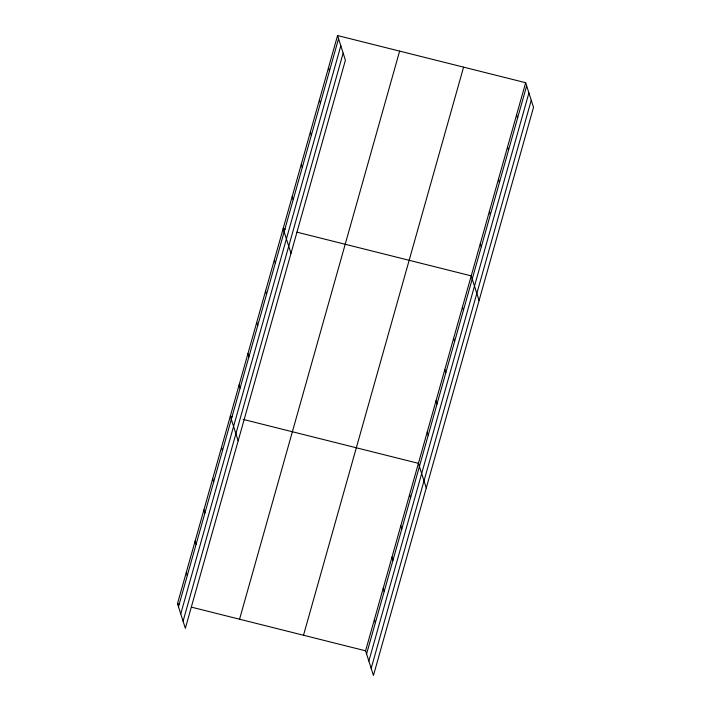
<?xml version="1.0" encoding="UTF-8"?>
<svg xmlns="http://www.w3.org/2000/svg" width="711" height="711" viewBox="0 0 711 711"><rect width="100%" height="100%" fill="white"/><g stroke="black" fill="none" stroke-linecap="round" stroke-linejoin="round"><path stroke-width="1.07" d="M337.556 35.55L345.413 60.186L185.349 628.293L177.483 603.657L337.556 35.55L525.651 82.707L533.517 107.343L373.444 675.45L365.587 650.814L525.651 82.707M178.488 606.794L338.56 38.687M180.754 613.886L340.818 45.78M183.083 621.192L343.155 53.094M239.563 619.219L399.626 51.112M303.508 635.252L463.581 67.145M366.583 653.951L526.655 85.853M368.849 661.052L528.913 92.945M371.178 668.358L531.25 100.251M285.271 229.244L283.129 228.702L290.995 253.338M297.047 232.195L471.224 275.868L479.09 300.504M232.453 416.717L230.311 416.184L238.167 440.811M243.153 419.401L418.406 463.341L426.271 487.977M177.483 603.657L179.625 604.19M191.401 607.141L365.587 650.814M516.577 114.906L517.581 118.044M507.512 147.097L508.516 150.234M498.438 179.288L499.442 182.425M489.372 211.478L490.368 214.615M480.298 243.677L481.303 246.815M462.426 307.116L463.43 310.254M453.618 338.356L454.622 341.493M444.819 369.604L445.815 372.742M436.012 400.853L437.016 403.99M328.482 67.741L329.486 70.878M427.213 432.092L428.209 435.23M319.417 99.931L320.412 103.077M310.343 132.13L311.347 135.268M409.598 494.589L410.603 497.727M301.277 164.321L302.273 167.458M400.8 525.829L401.804 528.975M292.203 196.512L293.208 199.649M391.992 557.077L392.996 560.215M383.193 588.326L384.189 591.463M274.33 259.95L275.326 263.088M374.386 619.574L375.39 622.712M265.523 291.199L266.527 294.336M256.724 322.447L257.72 325.585M247.917 353.687L248.921 356.824M239.109 384.935L240.114 388.073M221.503 447.423L222.507 450.561M212.705 478.672L213.7 481.809M203.897 509.92L204.901 513.058M195.098 541.16L196.094 544.306M186.291 572.408L187.295 575.546"/></g></svg>
